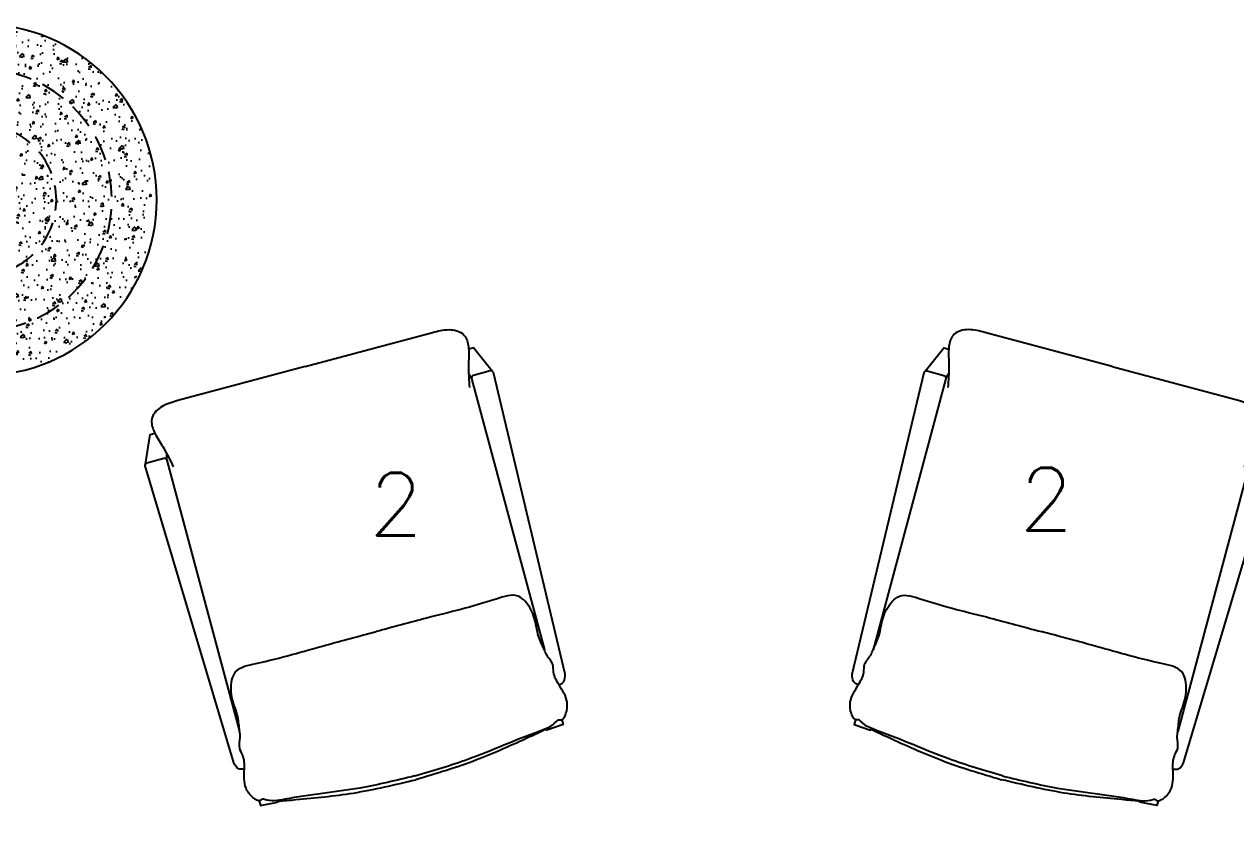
# Model space of a CAD drawing. Extents: x 820 to 5791, y 1495 to 5010.
# Drawn here: x 3620.4 to 3861.8, y 2963.4 to 3126.3 of the extents above; entities that cross this region are included whole.
import ezdxf

# ---------------------------------------------------------------- set-up
doc = ezdxf.new("R2010")
doc.units = 0
doc.header["$LTSCALE"] = 20
doc.linetypes.add('DASHED2', pattern=[0.375, 0.25, -0.125])
doc.linetypes.add('HIDDEN', pattern=[0.375, 0.25, -0.125])
doc.layers.get('0').update_dxf_attribs({"linetype": 'CONTINUOUS', "lineweight": 15})
doc.layers.get('DEFPOINTS').update_dxf_attribs({"linetype": 'CONTINUOUS'})
for name, color, linetype in [('0_V_Hidden', 9, 'HIDDEN'), ('6-V-FABRIC', 145, 'CONTINUOUS'), ('6_V_Furniture_Fixed', 42, 'CONTINUOUS'), ('6_V_MARBLE', 210, 'CONTINUOUS'), ('V_KAPLAMA_01', 71, 'CONTINUOUS')]:
    doc.layers.add(name, color=color, linetype=linetype)
doc.layers.add('dış ölçü', color=7, linetype='CONTINUOUS', lineweight=20, true_color=0x0d6787)
doc.layers.add('ölç', color=63, linetype='CONTINUOUS', lineweight=20)
doc.styles.get("Standard").update_dxf_attribs({"font": 'txttw.shx'})
doc.styles.add('TRS', font='times.ttf', dxfattribs={"width": 0.8})
doc.dimstyles.new('dış ölçü', dxfattribs={"dimtxt": 12, "dimasz": 5, "dimexe": 5, "dimexo": 35, "dimgap": 5, "dimtad": 1, "dimdec": 0, "dimdsep": 46, "dimtxsty": 'TRS', "dimblk": 'DOT', "dimcen": 0, "dimdle": 0.1, "dimclrd": 256, "dimclre": 256, "dimclrt": 73, "dimadec": 0, "dimazin": 0, "dimtfac": 0.3, "dimtdec": 0, "dimtix": 1, "dimtmove": 2, "dimatfit": 3, "dimldrblk": 'DOT', "dimfxl": 1, "dimfxlon": 1, "dimtolj": 1, "dimarcsym": 0})

# ---------------------------------------------------------------- blocks, each defined once
blk = doc.blocks.new('_Dot')
at = {"layer": 'ölç', "color": 0, "lineweight": -2}
blk.add_line((-0.5, 0), (-1, 0), dxfattribs=at)
at = {"layer": 'ölç', "color": 0, "const_width": 0.5}
blk.add_lwpolyline([(-0.25, 0, 1), (0.25, 0, 1)], format="xyb", close=True, dxfattribs=at)
blk = doc.blocks.new('*D195')
at = {"layer": 'DEFPOINTS', "color": 0, "transparency": 16777216}
for p in [(4096.125947574956, 3036.549185386744), (5004.176068276483, 3036.549185386744), (3790.666524434072, 2840.191752709057)]:
    blk.add_point(p, dxfattribs=at)
at = {"layer": 'dış ölçü', "lineweight": -2, "transparency": 16777216}
for p, q in [((5003.176068276483, 3036.549185386744), (5009.176068276483, 3036.549185386744)), ((5004.176068276483, 2845.191752709057), (5004.176068276483, 3031.549185386744)), ((5003.176068276483, 2840.191752709057), (5009.176068276483, 2840.191752709057))]:
    blk.add_line(p, q, dxfattribs=at)
at = {"layer": 'dış ölçü', "lineweight": -2, "transparency": 16777216, "xscale": 5, "yscale": 5, "zscale": 5}
for p, rotation in [((5004.176068276483, 3036.549185386744), 90), ((5004.176068276483, 2840.191752709057), 270)]:
    blk.add_blockref('_Dot', p, dxfattribs=dict(at, rotation=rotation))
at = {"layer": 'dış ölçü', "color": 73, "transparency": 16777216, "insert": (4993.054943546851, 2938.370469047898), "char_height": 12, "attachment_point": 5, "rotation": 90, "style": 'TRS'}
blk.add_mtext('\\A1;196', dxfattribs=at)
blk = doc.blocks.new('SANDALYE 8799')
at = {"layer": '6-V-FABRIC'}
for points in [[(113479.0000413221, -2835.162149397767), (113452.7298869514, -2835.162149397767)], [(113479.0000413221, -2835.162149397767), (113505.2701956928, -2835.162149397767)]]:
    blk.add_lwpolyline(points, dxfattribs=at)
for points in [[(113479.0000413221, -2750.717578835796), (113475.2454248859, -2750.793163405106), (113466.4394033807, -2751.004388066611), (113456.5193458455, -2752.752965145898), (113449.9031849068, -2753.12635506679), (113448.4635563189, -2754.224478767886), (113447.9353568523, -2753.773626950425), (113447.2109673833, -2754.232328457531), (113446.385652982, -2755.208832276057), (113445.4854812547, -2757.570737901149), (113446.4815925643, -2760.457192121569), (113447.1862586986, -2763.116371988292), (113446.4314444691, -2765.294388736994), (113447.4103649413, -2766.796953592274), (113447.6109180217, -2768.902728872334), (113448.20803292, -2771.480239495339), (113447.6872299095, -2774.349859552021), (113448.1040145546, -2777.347716603334), (113449.592507543, -2780.864225168597), (113458.0196959109, -2780.239263690333), (113467.1425792865, -2780.526601202428), (113475.4808498422, -2780.492978794226), (113479.0000413221, -2780.475627439855)], [(113479.0000413222, -2750.717578835796), (113482.7546577583, -2750.793163405106), (113491.5606792638, -2751.004388066611), (113501.4807367964, -2752.752965145898), (113508.0968977387, -2753.12635506679), (113509.5365263252, -2754.224478767886), (113510.0647257921, -2753.773626950425), (113510.789115261, -2754.232328457531), (113511.6144296619, -2755.208832276057), (113512.5146013891, -2757.570737901149), (113511.5184900801, -2760.457192121569), (113510.8138239456, -2763.116371988292), (113511.568638175, -2765.294388736994), (113510.5897177034, -2766.796953592274), (113510.3891646221, -2768.902728872334), (113509.7920497247, -2771.480239495339), (113510.3128527346, -2774.349859552021), (113509.8960680895, -2777.347716603334), (113508.4075751015, -2780.864225168597), (113499.980386733, -2780.239263690333), (113490.8575033577, -2780.526601202428), (113482.519232802, -2780.492978794226), (113479.0000413221, -2780.475627439855)]]:
    blk.add_open_spline(points, degree=3, knots=[0.7279681433619958, 0.7279681433619958, 0.7279681433619958, 0.7279681433619958, 11.96313156688698, 27.0944938208915, 31.13047745154887, 31.46687265865481, 32.08666150590851, 32.72970046109477, 33.72022700283022, 36.03318992948041, 39.80979703288189, 42.57531991011842, 44.10280525464039, 46.3329043666037, 47.46927014248562, 50.44499752422576, 54.19635711643871, 55.96489563176463, 59.65602999902503, 64.03276654849178, 78.38745301620293, 88.83566793961221, 88.83566793961221, 88.83566793961221, 88.83566793961221], dxfattribs=at)
for points in [[(113452.7298869514, -2835.162149397767), (113449.3999237971, -2834.838438009894), (113446.9116634364, -2833.219681269691), (113446.502811734, -2830.872391496021), (113446.7155626199, -2829.679136527529), (113447.5533201082, -2826.715868189029), (113448.4487238365, -2822.666201326969)], [(113505.2701956928, -2835.162149397767), (113508.6001588471, -2834.838438009894), (113511.0884192078, -2833.219681269691), (113511.4972709102, -2830.872391496021), (113511.2845200243, -2829.679136527529), (113510.4467625361, -2826.715868189029), (113509.5513588078, -2822.666201326969)]]:
    blk.add_spline(points, degree=3, dxfattribs=at)
at = {"layer": '6_V_Furniture_Fixed'}
for points in [[(113447.7807868452, -2753.936148009825), (113447.7807868452, -2752.936148009825), (113451.2350508666, -2752.734140980156), (113451.2827938204, -2753.075193381093)], [(113510.219295799, -2753.936148009825), (113510.219295799, -2752.936148009825), (113506.7650317776, -2752.734140980156), (113506.7172888238, -2753.075193381093)], [(113443.2224469724, -2824.639224730763), (113445.6481522054, -2830.071381450756), (113446.6194062495, -2830.071381450756)], [(113447.5599962148, -2824.372096791722), (113447.8823097938, -2825.404404099843)], [(113510.4400864295, -2824.372096791722), (113510.1177728505, -2825.404404099843)], [(113514.7776356718, -2824.639224730763), (113512.3519304388, -2830.071381450756), (113511.3806763947, -2830.071381450756)]]:
    blk.add_lwpolyline(points, dxfattribs=at)
for points in [[(113444.8182759846, -2762.551164790608), (113443.0811368178, -2824.276613943806, 0.4224784968187059), (113443.5809389282, -2824.790679873389), (113447.0666694616, -2824.790679873389, 0.4142135623762916), (113447.5666694616, -2824.290679873389), (113447.5666694616, -2768.290679873389)], [(113513.1818066596, -2762.551164790608), (113514.9189458264, -2824.276613943806, -0.4224784968187059), (113514.419143716, -2824.790679873389), (113510.9334131827, -2824.790679873389, -0.4142135623762916), (113510.4334131827, -2824.290679873389), (113510.4334131827, -2768.290679873389)]]:
    blk.add_lwpolyline(points, format="xyb", dxfattribs=at)
for points in [[(113451.2589223435, -2752.904667180625), (113452.4724267725, -2752.696367911509), (113457.4628049759, -2751.839764418677), (113466.6605519671, -2750.269725480037), (113474.7473107141, -2750.034876486646), (113479.0000413221, -2749.928278929936)], [(113506.7411603007, -2752.904667180625), (113505.5276558717, -2752.696367911509), (113500.537277668, -2751.839764418677), (113491.3395306772, -2750.269725480037), (113483.2527719302, -2750.034876486646), (113479.0000413221, -2749.928278929936)]]:
    blk.add_open_spline(points, degree=3, knots=[0, 0, 0, 0, 3.694403594011092, 15.19275144832296, 27.93683933390469, 27.93683933390469, 27.93683933390469, 27.93683933390469], dxfattribs=at)
for points in [[(113446.5404624277, -2760.794541754451), (113445.4554833646, -2761.190645221934), (113444.8182734386, -2762.551174523287)], [(113511.4596202166, -2760.794541754451), (113512.5445992797, -2761.190645221934), (113513.1818092056, -2762.551174523287)]]:
    blk.add_spline(points, degree=3, dxfattribs=at)
blk = doc.blocks.new('MASA 58789')
at = {"layer": '6_V_MARBLE'}
h = blk.add_hatch(dxfattribs=at)
h.set_pattern_fill('AR-CONC', color=256, scale=0.03)
h.set_pattern_definition([(50, (113966.1488920263, -2807.412973828415), (5.465540069880118, -0.4781725661670921), [0.5715, -6.2865]), (355, (113966.1488920263, -2807.412973828415), (-1.05730264274908, 5.731705357171054), [0.4572, -5.0292175251]), (100.4514447, (113966.6043522363, -2807.452821433415), (4.408237412710601, 5.253532557365852), [0.485700264, -5.342707338]), (46.1842, (113966.1488920263, -2805.888973828416), (8.132371226763897, -1.261269837981814), [0.85725, -9.429749999999999]), (96.63555761, (113966.8265890263, -2805.994078828416), (7.12212402154509, 7.422783737931645), [0.7285506942, -8.0140682448]), (351.1841511700001, (113966.1488920263, -2805.888973828416), (7.12212402194931, 7.422783737565979), [0.6857990120999999, -7.5437919576]), (21, (113966.9108920263, -2806.269973828415), (4.548431738073974, -3.067955945612628), [0.5715, -6.2865]), (326.0000000000001, (113966.9108920263, -2806.269973828415), (1.854060850429412, 5.525638983669578), [0.4572, -5.029199999999999]), (71.451445, (113967.2899280043, -2806.525636825415), (6.402492578361485, 2.457683066577159), [0.485700264, -5.342698128]), (37.50000000000001, (113966.1488920263, -2807.412973828415), (0.0926580975177545, 2.536651166194593), [0, -4.96824, 0, -5.1054, 0, -5.04825]), (7.499999999999999, (113966.1488920263, -2807.412973828415), (2.004589875309172, 3.005417244543585), [0, -2.91084, 0, -4.85394, 0, -1.92405]), (327.5, (113964.4496320263, -2807.412973828415), (4.067717855006141, -0.1718623197802033), [0, -1.905, 0, -5.9436, 0, -7.886699999999999]), (317.5, (113963.6876320263, -2807.412973828415), (4.443875441580541, 0.7627947309999908), [0, -2.4765, 0, -3.94716, 0, -5.6007])])
edge = h.paths.add_edge_path()
edge.add_ellipse((113931.1488920263, -2772.412973828415), major_axis=(35, 0), ratio=1, start_angle=0, end_angle=360)
at = {"layer": '0_V_Hidden', "linetype": 'DASHED2'}
for radius in [26.0522610860072, 15, 2]:
    blk.add_circle((113931.1488920263, -2772.412973828415), radius, dxfattribs=at)
at = {"layer": '6_V_MARBLE'}
blk.add_circle((113931.1488920263, -2772.412973828415), 35, dxfattribs=at)

msp = doc.modelspace()

# ---------------------------------------------------------------- block references
at = {"xscale": -1}
for name, p, rotation in [('MASA 58789', (839.3634104451485, 117022.4619777522), 90), ('SANDALYE 8799', (-106508.8919090409, 29690.08182031379), 164.9999999999999)]:
    msp.add_blockref(name, p, dxfattribs=dict(at, rotation=rotation))
at = {"rotation": 195}
msp.add_blockref('SANDALYE 8799', (114022.444677588, 29690.08182031379), dxfattribs=at)

# ---------------------------------------------------------------- texts
at = {"layer": 'V_KAPLAMA_01', "char_height": 12.5, "attachment_point": 1}
for insert in [(3818.691952502923, 3037.939993015185), (3689.084512665504, 3036.956760531801)]:
    msp.add_mtext_dynamic_manual_height_columns('2', width=24.73662952942504, gutter_width=12.5, heights=[0], dxfattribs=dict(at, insert=insert))

# ---------------------------------------------------------------- dimensions: what is measured, and where the dimension line sits
at = {"layer": 'dış ölçü'}
dim = msp.add_linear_dim(base=(5004.176068276483, 3036.549185386744), p1=(3790.66652443407, 2840.191752709056), p2=(4096.125947574954, 3036.549185386743), angle=90, dimstyle='dış ölçü', dxfattribs=at)
dim.commit()
dim.dimension.update_dxf_attribs({"geometry": '*D195', "text_midpoint": (4993.054943546851, 2938.370469047898)})

doc.saveas('drawing.dxf')
